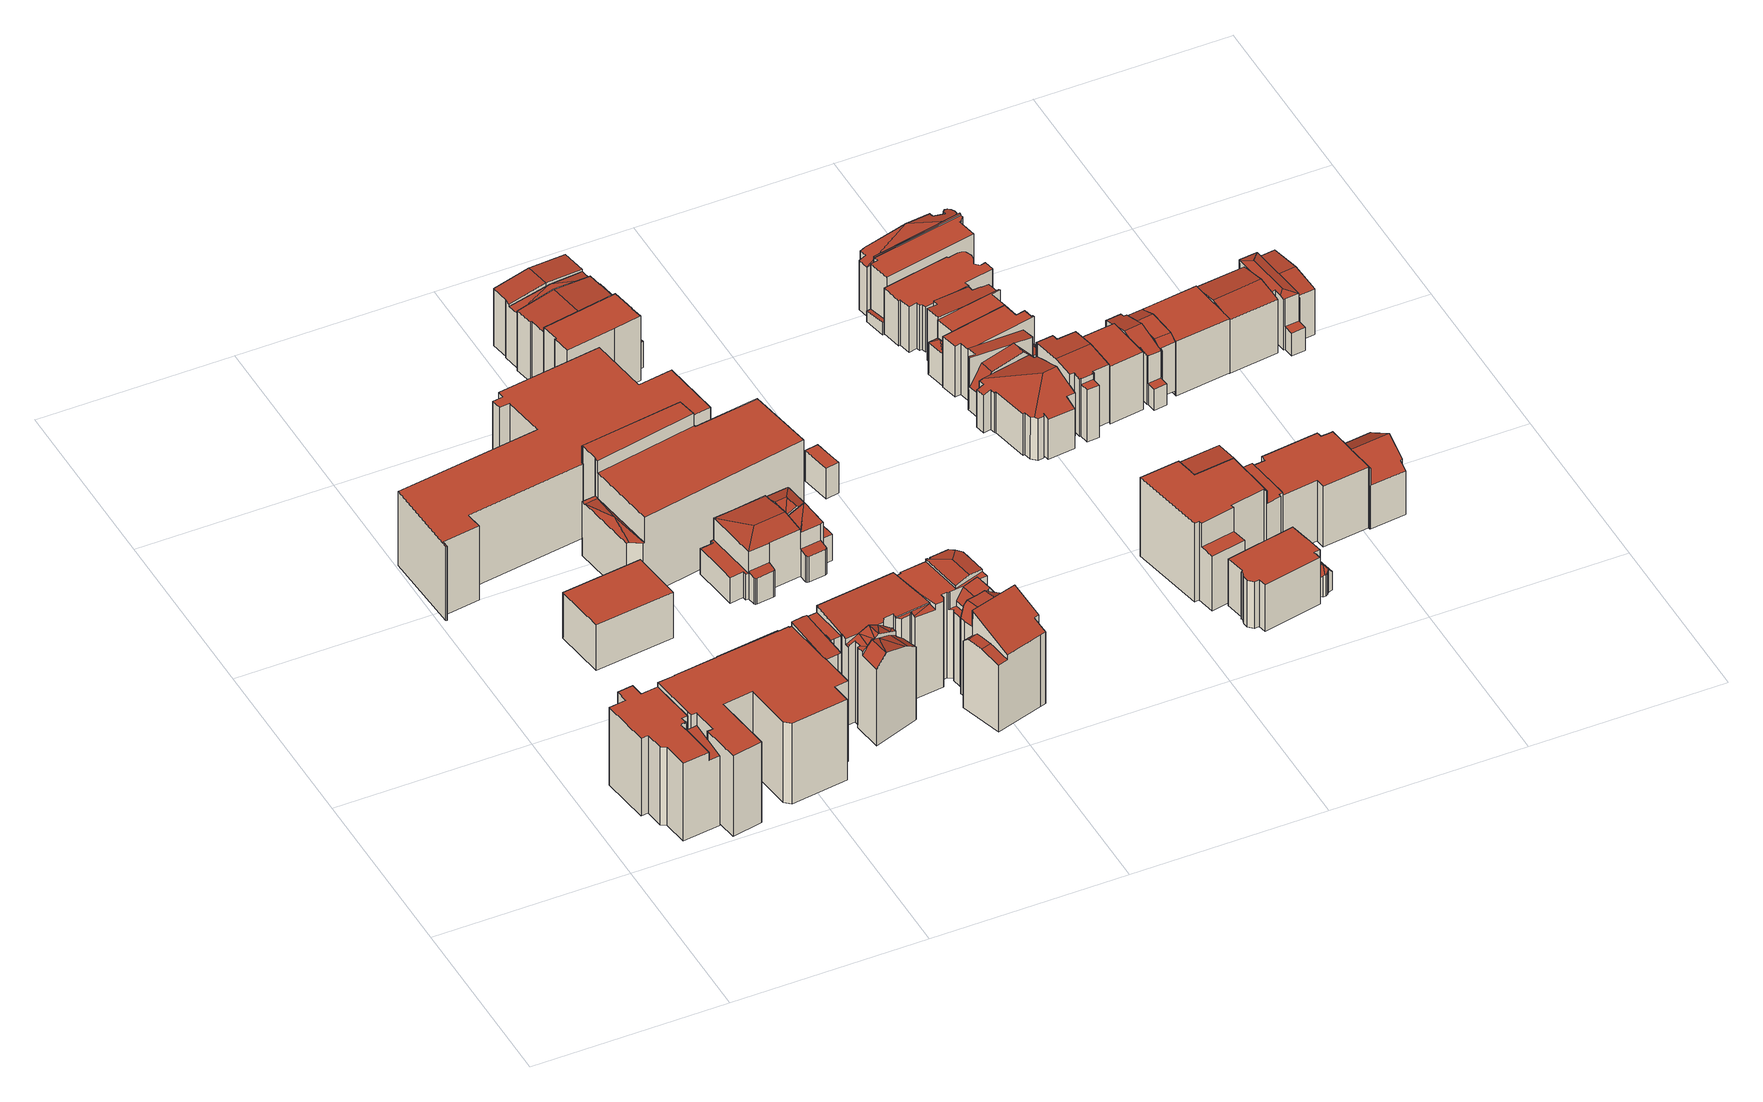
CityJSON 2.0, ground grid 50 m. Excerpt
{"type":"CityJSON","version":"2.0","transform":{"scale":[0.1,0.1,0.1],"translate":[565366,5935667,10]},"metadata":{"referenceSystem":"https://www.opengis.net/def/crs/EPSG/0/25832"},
"CityObjects":{
"building1":{"type":"Building","attributes":{"Gemeindeschluessel":"02000000","Geometrietyp2DReferenz":"3000","function":"31001_1010","roofType":"1000","measuredHeight":23.22,"storeysAboveGround":4},"geometry":[{"type":"MultiSurface","lod":"2","boundaries":[[[0,1,2]],[[3,4,5,6,7]],[[8,9,10,11]],[[12,13,14,15]],[[7,16,17,3]],[[18,19,20,21]],[[21,20,22,23]],[[24,25,26,27]],[[27,26,28,29]],[[30,2,1,31]],[[32,0,2,30]],[[33,6,5,34]],[[34,5,4,35]],[[36,37,38,39]],[[18,21,23,40,8,11,41,36,39,42,24,27,29,43,12,15,33,34,35]],[[44,22,20,19,17,16,14,13,32,30,31,28,26,25,45,38,37,46,10,9]],[[43,29,28,31,1]],[[18,35,4,3,17,19]],[[33,15,14,16,7,6]],[[12,43,1,0,32,13]],[[22,44,40,23]],[[45,25,24,42]],[[38,45,42,39]],[[46,37,36,41]],[[44,9,8,40]],[[10,46,41,11]]],"semantics":{"surfaces":[{"type":"RoofSurface"},{"type":"WallSurface"},{"type":"GroundSurface"}],"values":[0,0,1,1,1,1,1,1,1,1,1,1,1,1,2,0,1,1,1,1,1,1,1,1,1,1]}}]},
"building2":{"type":"Building","attributes":{"Gemeindeschluessel":"02000000","Geometrietyp2DReferenz":"3000","function":"31001_1120","roofType":"1000","measuredHeight":25.04,"storeysAboveGround":4},"geometry":[{"type":"MultiSurface","lod":"2","boundaries":[[[47,48,49]],[[48,50,49]],[[51,52,48,47]],[[52,53,54,55,50,48]],[[56,57,58,59]],[[60,61,62,63,64,65]],[[66,67,68,69,70,71,72,73]],[[74,75,76,77]],[[78,79,80,81]],[[81,80,82,83]],[[83,82,84,85]],[[86,87,88,89]],[[90,55,54,91]],[[59,53,52,56]],[[92,64,63,93]],[[77,62,61,94,74]],[[94,61,60,95]],[[57,95,60,65,58]],[[96,97,98,99]],[[99,98,100,101]],[[101,100,102,103]],[[74,94,104,75]],[[105,106,107,108]],[[69,109,70]],[[110,67,66,111]],[[112,73,72,113]],[[113,72,71,114]],[[69,68,115]],[[88,87,116,117,118,119,102,100,98,97,120,109,69,115,107,106,104,94,95,121,122,84,82,80,79]],[[123,124,96,99,101,103,125,126,127,128,86,89,78,81,83,85,129,130,90,91,92,93,131,105,108,110,111,112,113,114]],[[86,128,116,87]],[[90,130,49,50,55]],[[130,129,122,121,51,47,49]],[[126,125,119,118]],[[127,126,118,117]],[[92,91,54,53,59,58,65,64]],[[125,103,102,119]],[[124,123,109,120]],[[112,111,66,73]],[[123,114,71,70,109]],[[110,108,107,115,68,67]],[[105,131,76,75,104,106]],[[96,124,120,97]],[[131,93,63,62,77,76]],[[121,95,57,56,52,51]],[[128,127,117,116]],[[78,89,88,79]],[[129,85,84,122]]],"semantics":{"surfaces":[{"type":"RoofSurface"},{"type":"WallSurface"},{"type":"GroundSurface"}],"values":[0,0,0,0,0,0,0,0,1,1,1,1,1,1,1,1,1,1,1,1,1,1,1,1,1,1,1,1,0,2,1,1,1,1,1,1,1,1,1,1,1,1,1,1,1,1,1,1]}}]},
"building3":{"type":"Building","attributes":{"Gemeindeschluessel":"02000000","Geometrietyp2DReferenz":"3000","function":"31001_1010","roofType":"1000","measuredHeight":13.4,"storeysAboveGround":4},"geometry":[{"type":"MultiSurface","lod":"2","boundaries":[[[132,133,134,135]],[[136,137,138,139]],[[136,135,134,137]],[[137,134,133,138]],[[138,133,132,139]],[[139,132,135,136]]],"semantics":{"surfaces":[{"type":"RoofSurface"},{"type":"GroundSurface"},{"type":"WallSurface"}],"values":[0,1,2,2,2,2]}}]},
"building4":{"type":"Building","attributes":{"name":"Fakultät für Rechtswissenschaft","Gemeindeschluessel":"02000000","Geometrietyp2DReferenz":"3000","function":"31001_3020","roofType":"1000","measuredHeight":21.82,"storeysAboveGround":5},"geometry":[{"type":"MultiSurface","lod":"2","boundaries":[[[140,141,142,143,144,145,146,147,148,149,150,151,152,153,154,155,156,157,158,159,160]],[[161,162,163,164,165,166,167,168,169,170,171,172,173,174,175,176,177,178,179,180,181]],[[181,180,141,140]],[[180,179,142,141]],[[179,178,143,142]],[[178,177,144,143]],[[177,176,145,144]],[[176,175,146,145]],[[175,174,147,146]],[[174,173,148,147]],[[173,172,149,148]],[[172,171,150,149]],[[171,170,151,150]],[[170,169,152,151]],[[169,168,153,152]],[[168,167,154,153]],[[167,166,155,154]],[[166,165,156,155]],[[165,164,157,156]],[[164,163,158,157]],[[163,162,159,158]],[[162,161,160,159]],[[161,181,140,160]]],"semantics":{"surfaces":[{"type":"GroundSurface"},{"type":"RoofSurface"},{"type":"WallSurface"}],"values":[0,1,2,2,2,2,2,2,2,2,2,2,2,2,2,2,2,2,2,2,2,2,2]}}]},
"building5":{"type":"Building","attributes":{"Gemeindeschluessel":"02000000","Geometrietyp2DReferenz":"3000","function":"31001_1120","roofType":"1000","measuredHeight":26.73,"storeysAboveGround":5},"geometry":[{"type":"MultiSurface","lod":"2","boundaries":[[[182,183,184,185,186,187,188]],[[189,190,191,192,193,194,195]],[[196,189,195]],[[197,193,192,198]],[[199,200,201,193,202]],[[203,204,194]],[[205,204,203]],[[206,207,208]],[[205,209,204]],[[210,209,205]],[[206,211,212,207]],[[210,213,214,215,209]],[[216,217,213,210]],[[211,218,219,220,221,212]],[[222,223,224,225,226,227]],[[228,229,230,231]],[[232,233,234,235,236,237,238,239]],[[240,241,232,239]],[[242,243,244,245]],[[243,246,247,248,249,250,251,244]],[[241,252,253,233,232]],[[249,254,255,256,250]],[[257,258,259,260]],[[261,262,263,264,265,266,267,268]],[[269,183,182,270]],[[271,186,185,272]],[[272,185,184,273]],[[273,184,183,269]],[[215,274,209]],[[194,275,195]],[[187,276,277,188]],[[278,191,190,279]],[[193,197,202]],[[280,281,282]],[[226,283,284,227]],[[285,286,287,288]],[[289,220,219,290]],[[290,219,218,291]],[[292,224,223,293]],[[293,223,222,294]],[[295,296,297,298]],[[260,230,229,257]],[[267,299,300,268]],[[301,237,236,302]],[[302,236,235,303]],[[303,235,234,304]],[[305,240,239,306]],[[255,307,256]],[[265,242,245,266]],[[308,248,247,309]],[[309,247,246,310]],[[311,312,313,314]],[[315,264,263,316]],[[316,263,262,317]],[[317,262,261,318]],[[291,218,211,206,208,200,199,319]],[[281,280,320,321,270,182,188,277]],[[322,313,312,297,296,300,299,251,256,307,323,305,306,324,320,280,282]],[[308,309,310,315,316,317,318,295,298,311,314,325,292,293,294,285,288,326,327,328,289,290,291,319,329,278,279,330,331,271,272,273,269,270,321,332,333,301,302,303,304,334,335]],[[331,330,196,195,275,336]],[[207,212,221,216,210,205,203]],[[225,224,292,325,337]],[[295,318,261,268,300,296]],[[311,298,297,312]],[[338,322,282,283,226]],[[251,299,267,266,245,244]],[[335,334,253,252,323,307,255,254]],[[315,310,246,243,242,265,264]],[[325,314,313,322,338,337]],[[308,335,254,249,248]],[[256,251,250]],[[305,323,252,241,240]],[[334,304,234,233,253]],[[301,333,259,258,238,237]],[[333,332,231,230,260,259]],[[324,306,239,238,258,257,229,228]],[[332,321,320,324,228,231]],[[289,328,217,216,221,220]],[[328,327,214,213,217]],[[285,294,222,227,284,286]],[[194,204,209]],[[193,201,203]],[[329,319,199,202,197,198]],[[330,279,190,189,196]],[[278,329,198,192,191]],[[327,326,339,274,215,214]],[[339,326,288,287]],[[271,331,336,276,187,186]],[[338,226,225,337]],[[200,208,207,203,201]],[[193,203,194]],[[339,287,286,284,283,282,281,277,276,336,275,194,209,274]]],"semantics":{"surfaces":[{"type":"RoofSurface"},{"type":"WallSurface"},{"type":"GroundSurface"}],"values":[0,0,0,0,0,0,0,0,0,0,0,0,0,0,0,0,0,0,0,0,0,0,0,0,1,1,1,1,1,1,1,1,1,1,1,1,1,1,1,1,1,1,1,1,1,1,1,1,1,1,1,1,1,1,1,1,1,0,2,1,1,1,1,1,1,1,1,1,1,1,1,1,1,1,1,1,1,1,1,1,1,1,1,1,1,1,1,1,0,0,0,0]}}]},
"building6":{"type":"Building","attributes":{"Gemeindeschluessel":"02000000","Geometrietyp2DReferenz":"3000","function":"31001_3020","roofType":"1000","measuredHeight":26.89,"storeysAboveGround":6},"geometry":[{"type":"MultiSurface","lod":"2","boundaries":[[[340,341,342,343]],[[344,345,341,340]],[[346,347,348,349,350,351,352,353]],[[354,355,341,345]],[[355,342,341]],[[343,342,356,357]],[[358,359,360,361]],[[147,353,352,146]],[[359,351,350,362,360]],[[362,350,349,363]],[[342,363,349,348,356]],[[364,347,346,148]],[[148,346,353,147]],[[355,365,363,342]],[[360,362,366,361]],[[367,368,369,370]],[[370,369,371,372]],[[373,374,375,364,148,147,146,145,367,370,372]],[[375,374,344,340,343,357]],[[365,355,354,373,372,371]],[[367,145,358,361,366,368]],[[364,375,357,356,348,347]],[[145,146,352,351,359,358]],[[374,373,354,345,344]],[[365,371,369,368,366,362,363]]],"semantics":{"surfaces":[{"type":"RoofSurface"},{"type":"WallSurface"},{"type":"GroundSurface"}],"values":[0,0,0,0,0,0,0,1,1,1,1,1,1,1,1,1,1,2,1,1,1,1,1,1,0]}}]},
"building7":{"type":"Building","attributes":{"Gemeindeschluessel":"02000000","Geometrietyp2DReferenz":"3000","function":"31001_2310","roofType":"3200","measuredHeight":18.17,"storeysAboveGround":2},"geometry":[{"type":"MultiSurface","lod":"2","boundaries":[[[376,377,378,379,380,381,382,383]],[[384,385,386,387,388,389,390,391,392,393]],[[394,395,386,385]],[[396,386,395]],[[397,398,399,400,401]],[[402,403,397,401]],[[403,404,405,406,397,407]],[[408,409,410,411,412,413,414]],[[396,415,416,417,418,419,387,386]],[[406,420,421,422,398,397]],[[423,424,425,426]],[[427,428,429,430]],[[430,429,431,432]],[[433,434,435,436]],[[436,435,437,438]],[[382,439,440,383]],[[441,381,380,442]],[[442,380,379,443]],[[443,379,378,444]],[[444,378,377,445]],[[445,377,376,446]],[[393,447,384]],[[448,392,391,449]],[[449,391,390,450]],[[450,390,389,451]],[[451,389,388,452]],[[403,407,397]],[[453,406,405,454]],[[413,404,403,414]],[[455,412,411,456]],[[456,411,410,457]],[[457,410,409,458]],[[458,409,408,459]],[[460,387,419,461]],[[461,419,418,462]],[[462,418,417,463]],[[463,417,416,464]],[[426,422,421,423]],[[465,420,406,453]],[[466,425,424,467]],[[431,468,469,470,471,447,393,392,448,472,473,474,475,432]],[[476,465,453,454,455,456,457,458,459,477,478,479,480,441,442,443,444,445,446,481,433,436,438,482,427,430,432,475,474,473,472,448,449,450,451,452,460,461,462,463,464,483,484,466,467]],[[480,479,478,477,403,402,485,486,439]],[[415,399,398,484,483,464,416]],[[465,476,467,424,423,421,420]],[[398,422,426,425,466,484]],[[459,408,414,403,407,403,477]],[[404,413,412,455,454,405]],[[401,400,399,415,396,395]],[[487,394,385,384]],[[387,460,452,388]],[[488,485,402,401,395,394]],[[446,376,383,440,481]],[[382,381,441,480,439]],[[489,490,440,491,469,468]],[[490,434,433,481,440]],[[482,438,437,492,428,427]],[[439,486,485,488,493,440]],[[493,488,394,487,384,447,471,470]],[[491,440,493,470,469]],[[492,437,435,434,490,489,468,431,429,428]]],"semantics":{"surfaces":[{"type":"RoofSurface"},{"type":"WallSurface"},{"type":"GroundSurface"}],"values":[0,0,0,0,0,0,0,0,0,0,0,1,1,1,1,1,1,1,1,1,1,1,1,1,1,1,1,1,1,1,1,1,1,1,1,1,1,1,1,1,1,2,1,1,1,1,1,1,1,1,1,1,1,1,1,1,1,0,0,0,0]}}]},
"building8":{"type":"Building","attributes":{"Gemeindeschluessel":"02000000","Geometrietyp2DReferenz":"3000","function":"31001_1120","roofType":"2100","measuredHeight":26.89,"storeysAboveGround":7},"geometry":[{"type":"MultiSurface","lod":"2","boundaries":[[[494,495,496,497]],[[498,499,495,494]],[[500,501,502,503,504,505]],[[506,507,499,498]],[[508,509,510,511,512,513,514,515]],[[502,516,517,518,503]],[[516,519,520,521,522,517]],[[523,505,504,524]],[[525,500,505,523]],[[526,512,511,527]],[[527,511,510,528]],[[528,510,509,529]],[[530,522,521,531]],[[531,521,520,532]],[[532,520,519,533]],[[534,535,536,525,523,524,537,530,531,532,533,526,527,528,529]],[[535,534,506,498,494,497]],[[514,513,519,516,502,501]],[[508,515,496,495,499,507]],[[530,537,518,517,522]],[[526,533,519,513,512]],[[534,529,509,508,507,506]],[[525,536,515,514,501,500]],[[537,524,504,503,518]],[[536,535,497,496,515]]],"semantics":{"surfaces":[{"type":"RoofSurface"},{"type":"WallSurface"},{"type":"GroundSurface"}],"values":[0,0,0,0,0,0,0,1,1,1,1,1,1,1,1,2,1,1,1,1,1,1,1,1,1]}}]},
"building9":{"type":"Building","attributes":{"Gemeindeschluessel":"02000000","Geometrietyp2DReferenz":"3000","function":"31001_1120","roofType":"1000","measuredHeight":18.9,"storeysAboveGround":3},"geometry":[{"type":"MultiSurface","lod":"2","boundaries":[[[538,539,540,541]],[[541,542,543,538]],[[544,545,546,547]],[[547,546,548,549]],[[550,551,552,553]],[[553,552,554,555]],[[556,540,539,557]],[[558,550,553,555,544,547,549,556,557]],[[545,544,555,554]],[[551,550,558,559]],[[558,557,539,538,543,559]],[[556,549,548,542,541,540]],[[551,559,543,542,548,546,545,554,552]]],"semantics":{"surfaces":[{"type":"RoofSurface"},{"type":"WallSurface"},{"type":"GroundSurface"}],"values":[0,1,1,1,1,1,1,2,1,1,1,1,0]}}]},
"building10":{"type":"Building","attributes":{"Gemeindeschluessel":"02000000","Geometrietyp2DReferenz":"3000","function":"31001_2010","roofType":"3100","measuredHeight":18.74,"storeysAboveGround":3},"geometry":[{"type":"MultiSurface","lod":"2","boundaries":[[[560,540,561,562]],[[563,564,565,566]],[[566,565,567,568]],[[562,569,570,560]],[[571,561,540,572]],[[563,566,568,573,574,575,571,572]],[[563,572,540,560,570,576,564]],[[571,575,577,569,562,561]],[[577,575,574,578]],[[579,573,568,567]],[[574,573,579,580,578]],[[576,570,569,577,578,580]],[[576,580,579,567,565,564]]],"semantics":{"surfaces":[{"type":"RoofSurface"},{"type":"WallSurface"},{"type":"GroundSurface"}],"values":[0,1,1,1,1,2,1,1,1,1,1,0,0]}}]},
"building11":{"type":"Building","attributes":{"Gemeindeschluessel":"02000000","Geometrietyp2DReferenz":"3000","function":"31001_3020","roofType":"3100","measuredHeight":18.57,"storeysAboveGround":3},"geometry":[{"type":"MultiSurface","lod":"2","boundaries":[[[581,582,583,584,585,586]],[[587,588,589,590]],[[591,592,587,590]],[[593,587,592]],[[585,594,595,596,597,586]],[[593,598,588,587]],[[599,600,601,602,603,604]],[[589,585,584,590]],[[605,583,582,606]],[[606,582,581,607]],[[604,596,595,599]],[[588,594,585,589]],[[608,603,602,609]],[[609,602,601,610]],[[610,601,600,611]],[[612,613,614,605,606,607,615,608,609,610,611]],[[615,607,581,586,597]],[[614,613,598,593,592,591]],[[613,612,595,594,588,598]],[[612,611,600,599,595]],[[608,615,597,596,604,603]],[[605,614,591,590,584,583]]],"semantics":{"surfaces":[{"type":"RoofSurface"},{"type":"WallSurface"},{"type":"GroundSurface"}],"values":[0,0,0,0,0,0,0,1,1,1,1,1,1,1,1,2,1,1,1,1,1,1]}}]},
"building12":{"type":"Building","attributes":{"Gemeindeschluessel":"02000000","Geometrietyp2DReferenz":"3000","function":"31001_2420","roofType":"1000","measuredHeight":9},"geometry":[{"type":"MultiSurface","lod":"2","boundaries":[[[616,617,618,619,620]],[[621,622,623,624,625]],[[625,624,617,616]],[[624,623,618,617]],[[623,622,619,618]],[[622,621,620,619]],[[621,625,616,620]]],"semantics":{"surfaces":[{"type":"GroundSurface"},{"type":"RoofSurface"},{"type":"WallSurface"}],"values":[0,1,2,2,2,2,2]}}]},
"building13":{"type":"Building","attributes":{"Gemeindeschluessel":"02000000","Geometrietyp2DReferenz":"3000","function":"31001_1120","roofType":"3200","measuredHeight":15.22,"storeysAboveGround":3},"geometry":[{"type":"MultiSurface","lod":"2","boundaries":[[[626,627,628,629,630,631]],[[632,633,634,635]],[[635,634,636,637]],[[638,630,629,639]],[[639,629,628,640]],[[641,642,643,644]],[[645,646,647,648]],[[648,647,649,650]],[[650,649,651,652]],[[653,654,655,656]],[[656,655,657,658]],[[658,657,659,660]],[[661,662,663,664]],[[664,663,665,666]],[[666,665,667,668]],[[668,667,654,653]],[[669,645,648,650,652,632,635,637,661,664,666,668,653,656,658,660,638,639,640,641,644]],[[631,630,638,660,659]],[[642,641,640,628,627]],[[646,645,669,670]],[[670,669,644,643]],[[662,661,637,636]],[[632,652,651,671,633]],[[670,643,642,627,626,671,651,649,647,646]],[[662,636,634,633,671,626,631,659,657,655,654,667,665,663]]],"semantics":{"surfaces":[{"type":"RoofSurface"},{"type":"WallSurface"},{"type":"GroundSurface"}],"values":[0,1,1,1,1,1,1,1,1,1,1,1,1,1,1,1,2,1,1,1,1,1,1,0,0]}}]},
"building14":{"type":"Building","attributes":{"Gemeindeschluessel":"02000000","Geometrietyp2DReferenz":"3000","function":"31001_1010","roofType":"1000","measuredHeight":23.09,"storeysAboveGround":5},"geometry":[{"type":"MultiSurface","lod":"2","boundaries":[[[672,673,674,675]],[[676,677,678,679,680,681]],[[682,683,684,685,686,687,688,689]],[[681,690,676]],[[674,691,692,675]],[[693,694,695,696]],[[697,673,672,698]],[[699,680,679,700]],[[701,678,677,702]],[[702,677,676]],[[689,703,704,682]],[[705,706,707,708]],[[709,688,687,710]],[[710,687,686,711]],[[711,686,685,712]],[[712,685,684,713]],[[713,684,683,714]],[[705,708,715,697,698,693,696,716,699,700,717,709,710,711,712,713,714]],[[695,694,692,691,718,707,706,704,703,701,702,676,690,719]],[[719,690,681,680,699,716]],[[705,714,683,682,704,706]],[[709,717,703,689,688]],[[717,700,679,678,701,703]],[[693,698,672,675,692,694]],[[697,715,718,691,674,673]],[[707,718,715,708]],[[695,719,716,696]]],"semantics":{"surfaces":[{"type":"RoofSurface"},{"type":"WallSurface"},{"type":"GroundSurface"}],"values":[0,0,0,1,1,1,1,1,1,1,1,1,1,1,1,1,1,2,0,1,1,1,1,1,1,1,1]}}]},
"building15":{"type":"Building","attributes":{"Gemeindeschluessel":"02000000","Geometrietyp2DReferenz":"3000","function":"31001_2010","roofType":"1000","measuredHeight":13.71,"storeysAboveGround":2},"geometry":[{"type":"MultiSurface","lod":"2","boundaries":[[[720,721,722,723,724,725]],[[723,726,724]],[[727,728,729,730,723,722]],[[730,731,726,723]],[[732,733,734,735]],[[736,737,738,739]],[[739,738,740,741]],[[741,740,742,743]],[[725,744,745,720]],[[746,747,748,749]],[[749,748,750,751]],[[751,750,752,753]],[[753,752,754,755]],[[755,754,756,757]],[[757,756,758,759]],[[759,758,737,736]],[[760,729,728,761]],[[761,728,727,762]],[[760,761,762,763,746,749,751,753,755,757,759,736,739,741,743,732,735,764,765,766]],[[765,764,767,744,725,724,726]],[[760,766,731,730,729]],[[766,765,726,731]],[[763,762,727,722,721]],[[746,763,721,720,745,747]],[[733,732,743,742]],[[767,764,735,734]],[[767,734,733,742,740,738,737,758,756,754,752,750,748,747,745,744]]],"semantics":{"surfaces":[{"type":"RoofSurface"},{"type":"WallSurface"},{"type":"GroundSurface"}],"values":[0,0,0,0,1,1,1,1,1,1,1,1,1,1,1,1,1,1,2,1,1,1,1,1,1,1,0]}}]},
"building16":{"type":"Building","attributes":{"Gemeindeschluessel":"02000000","Geometrietyp2DReferenz":"3000","function":"31001_1010","roofType":"1000","measuredHeight":15.62,"storeysAboveGround":3},"geometry":[{"type":"MultiSurface","lod":"2","boundaries":[[[768,769,770,771,772,773,774,775,776]],[[777,778,779,780]],[[778,781,782,768,779]],[[781,783,784,785,769,782]],[[786,775,774,787]],[[787,774,773,788]],[[789,772,771,790]],[[785,770,769]],[[791,784,783,792]],[[793,794,795,796]],[[797,798,799,800]],[[801,791,792,802,786,787,788,797,800,793,796]],[[798,797,788,773,772,789]],[[802,792,783,781,778,777]],[[794,793,800,799]],[[769,768,782]],[[786,802,777,780,776,775]],[[768,776,780,779]],[[791,801,770,785,784]],[[801,796,795,790,771,770]],[[794,799,798,789,790,795]]],"semantics":{"surfaces":[{"type":"RoofSurface"},{"type":"WallSurface"},{"type":"GroundSurface"}],"values":[0,0,0,0,1,1,1,1,1,1,1,2,1,1,1,1,1,1,1,1,0]}}]},
"building17":{"type":"Building","attributes":{"Gemeindeschluessel":"02000000","Geometrietyp2DReferenz":"3000","function":"31001_1010","roofType":"1000","measuredHeight":14.86,"storeysAboveGround":3},"geometry":[{"type":"MultiSurface","lod":"2","boundaries":[[[803,804,805,806]],[[806,805,807,808]],[[808,807,809,810]],[[810,809,811,812]],[[813,814,815,816]],[[816,815,817,818]],[[818,817,804,803]],[[819,820,821,822]],[[822,821,814,813]],[[820,819,812,811]],[[812,819,822,813,816,818,803,806,808,810]],[[820,811,809,807,805,804,817,815,814,821]]],"semantics":{"surfaces":[{"type":"WallSurface"},{"type":"GroundSurface"},{"type":"RoofSurface"}],"values":[0,0,0,0,0,0,0,0,0,0,1,2]}}]},
"building18":{"type":"Building","attributes":{"Gemeindeschluessel":"02000000","Geometrietyp2DReferenz":"3000","function":"31001_1010","roofType":"1000","measuredHeight":15.26,"storeysAboveGround":3},"geometry":[{"type":"MultiSurface","lod":"2","boundaries":[[[823,824,825,826]],[[827,824,823]],[[828,829,824,827]],[[829,830,825,824]],[[831,832,833,834,835,836,837,838,839,840,841]],[[842,843,844,845,846,847,832,848,849,850]],[[851,841,840,852]],[[852,840,839,853]],[[853,839,838,854]],[[854,838,837,855]],[[855,837,836,856]],[[856,836,835,857]],[[857,835,834,858]],[[832,831,848]],[[832,847,833]],[[859,846,845,860]],[[860,845,844,861]],[[861,844,843,862]],[[830,842,850,825]],[[863,864,865,851,852,853,854,855,856,857,858,859,860,861,862]],[[865,864,826,825,850,849]],[[864,863,828,827,823,826]],[[863,862,843,842,830,829,828]],[[851,865,849,848,831,841]],[[859,858,834,833,847,846]]],"semantics":{"surfaces":[{"type":"RoofSurface"},{"type":"WallSurface"},{"type":"GroundSurface"}],"values":[0,0,0,0,0,0,1,1,1,1,1,1,1,1,1,1,1,1,1,2,1,1,1,1,1]}}]},
"building19":{"type":"Building","attributes":{"Gemeindeschluessel":"02000000","Geometrietyp2DReferenz":"3000","function":"31001_1010","roofType":"1000","measuredHeight":13.32,"storeysAboveGround":3},"geometry":[{"type":"MultiSurface","lod":"2","boundaries":[[[866,867,868,869,870,871,872,873,874,875,876,877,878,879,880,881,882,883,884,885,886,887]],[[888,889,890,891,892,893,894,895,896,897,898,899,900,901,902,903,904,905,906,907,908,909]],[[888,887,886,889]],[[889,886,885,890]],[[890,885,884,891]],[[891,884,883,892]],[[892,883,882,893]],[[893,882,881,894]],[[894,881,880,895]],[[895,880,879,896]],[[896,879,878,897]],[[897,878,877,898]],[[898,877,876,899]],[[899,876,875,900]],[[900,875,874,901]],[[901,874,873,902]],[[902,873,872,903]],[[903,872,871,904]],[[904,871,870,905]],[[905,870,869,906]],[[906,869,868,907]],[[907,868,867,908]],[[908,867,866,909]],[[909,866,887,888]]],"semantics":{"surfaces":[{"type":"RoofSurface"},{"type":"GroundSurface"},{"type":"WallSurface"}],"values":[0,1,2,2,2,2,2,2,2,2,2,2,2,2,2,2,2,2,2,2,2,2,2,2]}}]},
"building20":{"type":"Building","attributes":{"Gemeindeschluessel":"02000000","Geometrietyp2DReferenz":"3000","function":"31001_1120","roofType":"3100","measuredHeight":17.79,"storeysAboveGround":3},"geometry":[{"type":"MultiSurface","lod":"2","boundaries":[[[910,911,912,913]],[[914,915,916,917]],[[917,916,918,919]],[[920,921,915,914]],[[912,922,923,913]],[[924,925,926,927]],[[927,926,928,929]],[[929,928,930,931]],[[932,911,910,933]],[[934,935,936,937]],[[937,936,938,939]],[[940,932,933,924,927,929,931,920,914,917,919,941,934,937,939]],[[942,935,934,941,943]],[[924,933,910,913,923,925]],[[932,940,944,922,912,911]],[[944,940,939,938]],[[920,931,930,945,921]],[[943,941,919,918]],[[945,930,928,926,925,923,922,944,938,936,935,942]],[[945,942,943,918,916,915,921]]],"semantics":{"surfaces":[{"type":"RoofSurface"},{"type":"WallSurface"},{"type":"GroundSurface"}],"values":[0,1,1,1,1,1,1,1,1,1,1,2,1,1,1,1,1,1,0,0]}}]},
"building21":{"type":"Building","attributes":{"Gemeindeschluessel":"02000000","Geometrietyp2DReferenz":"3000","function":"31001_1100","roofType":"1000","measuredHeight":18.59,"storeysAboveGround":3},"geometry":[{"type":"MultiSurface","lod":"2","boundaries":[[[946,947,948,949,950]],[[951,952,953,954,955,956,957]],[[958,959,960,961,953,952]],[[962,963,964,965,966,967,968,969,970]],[[971,972,973]],[[974,971,973]],[[953,975,976,977,978,979,980,981,982,983,984,954]],[[985,947,946,986]],[[986,946,950,987]],[[988,957,956,989]],[[989,956,955,990]],[[991,951,957,988]],[[992,965,964,993]],[[993,964,963,994]],[[994,963,962,995]],[[948,970,969,949]],[[959,973,972,960]],[[966,971,974,967]],[[996,984,983,997]],[[997,983,982,998]],[[998,982,981,999]],[[999,981,980,1000]],[[1000,980,979,1001]],[[1001,979,978,1002]],[[1002,978,977,1003]],[[1003,977,976,1004]],[[1005,1006,1007,1008]],[[1008,1007,1009,1010]],[[1010,1009,1011,1012]],[[1013,1014,1015,1016]],[[1016,1015,1017,1018]],[[1018,1017,1019,1020]],[[1020,1019,1021,1022]],[[1023,968,967,974,973,959,958,1024]],[[1025,992,993,994,995,985,986,987,1023,1024,991,988,989,990,996,997,998,999,1000,1001,1002,1003,1004,1005,1008,1010,1012,1013,1016,1018,1020,1022]],[[985,995,962,970,948,947]],[[992,1025,1026,961,960,972,971,966,965]],[[1026,1025,1022,1021]],[[1014,1013,1012,1011]],[[1005,1004,976,975,1006]],[[991,1024,958,952,951]],[[996,990,955,954,984]],[[1023,987,950,949,969,968]],[[1014,1011,1009,1007,1006,975,953,961,1026,1021,1019,1017,1015]]],"semantics":{"surfaces":[{"type":"RoofSurface"},{"type":"WallSurface"},{"type":"GroundSurface"}],"values":[0,0,0,0,0,0,0,1,1,1,1,1,1,1,1,1,1,1,1,1,1,1,1,1,1,1,1,1,1,1,1,1,1,1,2,1,1,1,1,1,1,1,1,0]}}]},
"building22":{"type":"Building","attributes":{"Gemeindeschluessel":"02000000","Geometrietyp2DReferenz":"3000","function":"31001_1010","roofType":"1000","measuredHeight":16.91,"storeysAboveGround":5},"geometry":[{"type":"MultiSurface","lod":"2","boundaries":[[[1027,1028,1029,1030,1031,1032]],[[1033,1034,1035,1036,1037,934]],[[1033,1032,1031,1034]],[[1034,1031,1030,1035]],[[1035,1030,1029,1036]],[[1036,1029,1028,1037]],[[1037,1028,1027,934]],[[934,1027,1032,1033]]],"semantics":{"surfaces":[{"type":"RoofSurface"},{"type":"GroundSurface"},{"type":"WallSurface"}],"values":[0,1,2,2,2,2,2,2]}}]},
"building23":{"type":"Building","attributes":{"Gemeindeschluessel":"02000000","Geometrietyp2DReferenz":"3000","function":"31001_1010","roofType":"1000","measuredHeight":17.82,"storeysAboveGround":5},"geometry":[{"type":"MultiSurface","lod":"2","boundaries":[[[1038,1039,1040,1041]],[[1041,1040,1042,1043]],[[1043,1042,1044,1045]],[[1045,1044,1046,1047]],[[1047,1046,1048,1049]],[[1049,1048,1050,1051]],[[1052,1053,1054,1055]],[[1055,1054,1056,1057]],[[1057,1056,1058,1059]],[[1059,1058,1060,1061]],[[1061,1060,1039,1038]],[[1062,1063,1064,1065]],[[1063,1062,1051,1050]],[[1065,1064,1053,1052]],[[1065,1052,1055,1057,1059,1061,1038,1041,1043,1045,1047,1049,1051,1062]],[[1053,1064,1063,1050,1048,1046,1044,1042,1040,1039,1060,1058,1056,1054]]],"semantics":{"surfaces":[{"type":"WallSurface"},{"type":"GroundSurface"},{"type":"RoofSurface"}],"values":[0,0,0,0,0,0,0,0,0,0,0,0,0,0,1,2]}}]},
"building24":{"type":"Building","attributes":{"Gemeindeschluessel":"02000000","Geometrietyp2DReferenz":"3000","function":"31001_1010","roofType":"3100","measuredHeight":16.71,"storeysAboveGround":3},"geometry":[{"type":"MultiSurface","lod":"2","boundaries":[[[1066,1067,1068,1069,1070,1071,1072,1073,1074]],[[1075,1073,1072,1076,1077,1078,1079,1080,1081,1082,1083,1084]],[[1085,1086,1087,1088]],[[1089,1090,1066,1091,1092]],[[1075,1093,1094,1092,1091,1074]],[[1084,1095,1096,1097,1098,1094,1093]],[[1099,1070,1069,1100]],[[1100,1069,1068,1101]],[[1090,1067,1066]],[[1102,1071,1070,1099]],[[1084,1083,1095]],[[1087,1081,1080,1088]],[[1103,1079,1078,1104]],[[1104,1078,1077,1105]],[[1105,1077,1076,1106]],[[1107,1086,1085,1108]],[[1109,1098,1097,1110]],[[1110,1097,1096,1111]],[[1112,1089,1092,1094,1098,1109]],[[1113,1107,1108,1103,1104,1105,1106,1102,1099,1100,1101,1112,1109,1110,1111]],[[1075,1084,1093]],[[1066,1074,1091]],[[1103,1108,1085,1088,1080,1079]],[[1107,1113,1082,1081,1087,1086]],[[1113,1111,1096,1095,1083,1082]],[[1102,1106,1076,1072,1071]],[[1075,1074,1073]],[[1112,1101,1068,1067,1090,1089]]],"semantics":{"surfaces":[{"type":"RoofSurface"},{"type":"WallSurface"},{"type":"GroundSurface"}],"values":[0,0,0,0,0,0,1,1,1,1,1,1,1,1,1,1,1,1,1,2,1,1,1,1,1,1,1,1]}}]},
"building25":{"type":"Building","attributes":{"Gemeindeschluessel":"02000000","Geometrietyp2DReferenz":"3000","function":"31001_1010","roofType":"3100","measuredHeight":17.98,"storeysAboveGround":3},"geometry":[{"type":"MultiSurface","lod":"2","boundaries":[[[1114,1115,1116,1117,1118]],[[1119,1120,1121,1122,1123,1124,1115,1114]],[[1051,1118,1117,1125]],[[1125,1117,1116,1126]],[[1127,1124,1123,1128]],[[1128,1123,1122,1129]],[[1129,1122,1121,1130]],[[1130,1121,1120,1131]],[[1131,1120,1119,1062]],[[1062,1119,1114,1118,1051]],[[1126,1116,1115,1124,1127]],[[1126,1127,1128,1129,1130,1131,1062,1051,1125]]],"semantics":{"surfaces":[{"type":"RoofSurface"},{"type":"WallSurface"},{"type":"GroundSurface"}],"values":[0,0,1,1,1,1,1,1,1,1,1,2]}}]},
"building26":{"type":"Building","attributes":{"Gemeindeschluessel":"02000000","Geometrietyp2DReferenz":"3000","function":"31001_1010","roofType":"1000","measuredHeight":16.02,"storeysAboveGround":4},"geometry":[{"type":"MultiSurface","lod":"2","boundaries":[[[1132,1133,1134,1135,1136,1137]],[[1138,1139,1140,1141,1142,1143]],[[1138,1137,1136,1139]],[[1139,1136,1135,1140]],[[1140,1135,1134,1141]],[[1141,1134,1133,1142]],[[1142,1133,1132,1143]],[[1143,1132,1137,1138]]],"semantics":{"surfaces":[{"type":"RoofSurface"},{"type":"GroundSurface"},{"type":"WallSurface"}],"values":[0,1,2,2,2,2,2,2]}}]},
"building27":{"type":"Building","attributes":{"Gemeindeschluessel":"02000000","Geometrietyp2DReferenz":"3000","function":"31001_1010","roofType":"3100","measuredHeight":16.85,"storeysAboveGround":4},"geometry":[{"type":"MultiSurface","lod":"2","boundaries":[[[1144,1145,1146,1147]],[[1148,1147,1146,1149]],[[1150,1144,1147,1148,1151]],[[1151,1148,1149,1152]],[[1152,1149,1146,1145,1153]],[[1153,1145,1144,1150]],[[1153,1150,1151,1152]]],"semantics":{"surfaces":[{"type":"RoofSurface"},{"type":"WallSurface"},{"type":"GroundSurface"}],"values":[0,0,1,1,1,1,2]}}]},
"building28":{"type":"Building","attributes":{"Gemeindeschluessel":"02000000","Geometrietyp2DReferenz":"3000","function":"31001_1010","roofType":"3200","measuredHeight":15.51,"storeysAboveGround":3},"geometry":[{"type":"MultiSurface","lod":"2","boundaries":[[[1154,1155,1156,1157]],[[1158,1159,1160,1161,1162,1163,1164]],[[1165,1166,1167,1168,1169,1170,1159,1158]],[[1171,1160,1159,1170,1172]],[[1173,1174,1175,1172,1170,1169]],[[1176,1177,1178,1179]],[[1180,1181,1182,1183]],[[1184,1185,1186,1187,1181,1180]],[[1188,1157,1156,1189]],[[1190,1164,1163,1191]],[[1154,1162,1161,1155]],[[1192,1168,1167,1193]],[[1193,1167,1166,1194]],[[1194,1166,1165,1195]],[[1178,1175,1174,1179]],[[1196,1174,1173,1197]],[[1198,1177,1176,1199]],[[1200,1187,1186,1201]],[[1201,1186,1185,1202]],[[1203,1198,1199,1196,1197,1192,1193,1194,1195,1190,1191,1188,1189,1204,1205,1200,1201,1202]],[[1205,1204,1161,1160,1171,1183,1182]],[[1200,1205,1182,1181,1187]],[[1196,1199,1176,1179,1174]],[[1198,1203,1172,1175,1178,1177]],[[1203,1202,1185,1184,1172]],[[1171,1172,1184,1180,1183]],[[1192,1197,1173,1169,1168]],[[1190,1195,1165,1158,1164]],[[1188,1191,1163,1162,1154,1157]],[[1204,1189,1156,1155,1161]]],"semantics":{"surfaces":[{"type":"RoofSurface"},{"type":"WallSurface"},{"type":"GroundSurface"}],"values":[0,0,0,0,0,0,0,0,1,1,1,1,1,1,1,1,1,1,1,2,1,1,1,1,1,1,1,1,1,1]}}]}
},
"vertices":[
[211,167,235],[224,169,235],[211,168,235],[224,55,208],[253,59,208],[247,110,220],[242,153,230],[213,149,230],[109,167,3],[109,167,232],[93,294,232],[93,294,3],[210,167,3],[210,167,232],[212,149,232],[212,149,3],[213,149,232],[224,55,232],[155,47,3],[155,47,232],[147,112,232],[147,112,3],[134,120,232],[134,120,3],[222,310,3],[222,310,232],[237,190,232],[237,190,3],[221,188,232],[221,188,3],[211,168,232],[224,169,232],[211,167,232],[242,153,3],[247,110,3],[253,59,3],[133,334,3],[133,334,232],[173,339,232],[173,339,3],[128,169,3],[137,300,3],[177,304,3],[224,169,3],[128,169,232],[177,304,232],[137,300,232],
[266,317,155],[289,333,175],[263,343,155],[311,349,155],[266,316,155],[315,322,155],[313,345,155],[312,345,155],[312,349,155],[315,322,86],[381,330,86],[378,353,77],[313,345,77],[381,330,246],[542,350,246],[540,361,229],[444,349,229],[443,361,212],[378,353,212],[618,357,257],[609,356,257],[578,352,257],[594,227,244],[596,215,243],[598,215,243],[628,219,243],[636,220,243],[542,350,75],[572,354,75],[571,365,75],[540,361,75],[254,178,7],[254,178,244],[239,176,244],[239,176,7],[237,190,244],[237,190,7],[222,310,244],[222,310,7],[247,110,7],[247,110,244],[262,112,244],[262,112,7],[312,349,7],[312,345,7],[443,361,7],[444,349,7],[542,350,244],[381,330,244],[571,120,7],[571,120,244],[577,69,244],[577,69,7],[430,50,244],[430,50,7],[414,63,244],[414,63,7],[572,354,244],[572,351,7],[572,351,244],[576,352,244],[576,352,7],[596,215,244],[609,356,7],[618,357,7],[636,220,7],[628,219,7],[598,215,7],[578,352,244],[260,7,244],[339,22,244],[320,177,244],[399,188,244],[607,125,244],[266,316,244],[266,315,244],[596,215,7],[607,125,7],[399,188,7],[320,177,7],[339,22,7],[260,7,7],[266,315,7],[263,343,7],[571,365,7],
[236,649,150],[441,674,150],[425,808,150],[219,783,150],[219,783,16],[425,808,16],[441,674,16],[236,649,16],
[630,1428,7],[652,1273,7],[740,1286,7],[761,1131,7],[686,1121,7],[686,1125,7],[672,1123,7],[417,1087,7],[418,1083,7],[108,1038,7],[114,994,7],[17,980,7],[18,963,7],[15,964,7],[4,1182,7],[380,1235,7],[364,1344,7],[337,1341,7],[333,1367,7],[361,1371,7],[358,1389,7],[358,1389,225],[361,1371,225],[333,1367,225],[337,1341,225],[364,1344,225],[380,1235,225],[4,1182,225],[15,964,225],[18,963,225],[17,980,225],[114,994,225],[108,1038,225],[418,1083,225],[417,1087,225],[672,1123,225],[686,1125,225],[686,1121,225],[761,1131,225],[740,1286,225],[652,1273,225],[630,1428,225],
[626,358,252],[618,357,252],[631,260,252],[639,261,252],[656,263,252],[658,263,252],[645,361,252],[668,238,242],[681,239,248],[684,220,248],[683,220,247],[696,206,252],[696,251,255],[661,246,239],[662,237,239],[680,200,245],[677,219,245],[687,143,235],[716,153,264],[708,209,264],[680,200,235],[717,212,261],[722,254,267],[729,216,267],[775,175,245],[729,216,256],[718,154,264],[747,258,255],[763,227,252],[780,176,243],[763,227,243],[775,248,244],[760,254,250],[762,260,248],[779,232,245],[777,247,244],[807,186,222],[794,227,222],[779,226,233],[779,232,232],[806,257,252],[829,260,252],[835,268,253],[836,255,251],[886,276,253],[796,264,253],[870,392,238],[938,401,238],[933,425,213],[867,416,213],[986,365,276],[1010,398,270],[998,408,268],[948,402,268],[949,398,269],[943,397,269],[942,401,268],[938,401,268],[957,288,268],[997,301,276],[965,240,227],[983,243,259],[975,287,259],[957,285,227],[988,243,260],[989,238,260],[1016,243,268],[1022,245,270],[1013,292,270],[981,288,261],[1036,313,268],[1024,386,268],[1047,251,228],[1039,295,228],[1019,293,261],[938,401,212],[942,401,212],[939,425,212],[933,425,212],[946,275,212],[943,270,212],[947,245,212],[956,239,212],[965,240,212],[957,285,212],[939,282,212],[936,281,212],[618,357,9],[626,358,9],[656,263,9],[639,261,9],[631,260,9],[762,260,255],[661,246,255],[658,263,258],[645,361,273],[684,220,9],[681,239,9],[850,387,261],[850,387,273],[875,310,261],[886,276,255],[796,264,255],[795,264,9],[795,264,255],[794,274,257],[794,274,9],[779,226,9],[794,227,9],[807,186,9],[835,268,9],[829,260,9],[806,257,9],[932,284,9],[932,284,261],[917,282,261],[917,282,9],[939,282,261],[936,281,261],[943,397,9],[949,398,9],[948,402,9],[998,408,9],[957,288,261],[938,401,261],[1039,295,261],[1016,243,9],[989,238,9],[988,243,9],[918,271,9],[918,271,261],[912,259,261],[912,259,9],[956,239,9],[947,245,9],[943,270,9],[946,275,9],[687,143,9],[870,389,261],[870,389,9],[892,257,261],[1036,313,261],[870,392,261],[837,250,9],[768,271,9],[760,254,9],[777,247,9],[677,219,9],[662,237,9],[659,263,9],[867,416,9],[939,425,9],[1024,386,9],[1047,251,9],[659,263,258],[837,250,249],[892,257,245],[768,271,257],
[391,1015,167],[421,928,186],[426,1024,166],[390,1017,166],[414,854,167],[418,852,170],[418,1083,276],[425,1034,276],[424,1034,276],[426,1024,276],[691,1075,276],[682,1124,276],[672,1123,276],[417,1087,276],[447,838,166],[452,839,166],[424,1034,166],[389,1029,166],[686,1125,166],[682,1124,166],[691,1075,166],[693,1075,166],[691,1075,240],[426,1024,240],[425,1034,7],[452,839,240],[693,1075,240],[693,1072,7],[693,1072,240],[861,1096,240],[861,1096,7],[891,922,240],[891,922,7],[447,838,7],[414,854,7],[389,1029,7],
[659,705,87],[661,702,87],[665,701,86],[709,707,86],[712,708,87],[713,712,87],[710,733,91],[656,726,91],[778,868,150],[781,844,158],[812,848,158],[836,889,145],[835,890,145],[834,891,144],[833,891,144],[832,891,144],[831,891,144],[776,884,144],[783,832,154],[786,804,144],[817,808,158],[821,778,192],[848,811,140],[847,812,139],[817,808,139],[786,804,139],[794,744,139],[795,744,139],[848,751,139],[848,751,140],[855,752,140],[795,744,140],[797,722,87],[799,719,86],[803,718,86],[847,723,86],[851,726,86],[848,751,91],[795,744,91],[847,812,144],[838,885,144],[838,886,144],[838,888,144],[837,888,144],[854,759,140],[855,759,139],[848,811,139],[855,759,86],[883,762,86],[876,815,86],[848,811,86],[596,851,10],[596,851,85],[631,856,85],[631,856,10],[630,865,85],[630,865,10],[648,725,10],[648,725,85],[647,735,85],[647,735,10],[612,730,85],[612,730,10],[710,733,148],[656,726,148],[713,712,10],[712,708,10],[709,707,10],[665,701,10],[661,702,10],[659,705,10],[776,884,148],[831,891,10],[832,891,10],[833,891,10],[834,891,10],[835,890,10],[855,752,10],[848,751,10],[851,726,10],[847,723,10],[803,718,10],[799,719,10],[797,722,10],[836,889,10],[837,888,10],[838,888,10],[838,886,10],[838,885,10],[854,759,10],[876,815,10],[883,762,10],[637,866,85],[637,866,148],[638,866,148],[692,873,148],[776,884,10],[692,873,10],[638,866,10],[637,866,10],[855,759,10],[795,744,10],[794,744,10],[711,733,10],[710,733,10],[656,726,10],[606,780,10],[847,812,10],[848,811,10],[794,744,148],[711,733,148],[781,844,153],[786,804,157],[648,786,85],[656,726,85],[648,786,148],[606,780,85],[703,793,157],
[924,157,223],[950,165,223],[946,181,208],[919,173,208],[937,116,221],[963,124,221],[938,208,233],[946,182,233],[973,190,266],[960,235,266],[950,234,254],[935,219,234],[953,62,208],[979,70,208],[979,70,223],[1076,99,223],[1090,103,223],[1079,139,241],[1093,143,241],[1070,219,281],[946,182,281],[946,181,280],[1018,204,271],[1007,242,271],[989,238,269],[1070,219,233],[1058,216,242],[1047,251,242],[1016,243,265],[935,219,12],[950,234,12],[938,208,12],[1093,143,12],[1079,139,12],[1090,103,12],[1076,99,12],[1016,243,12],[1047,251,12],[1058,216,12],[1070,219,12],[953,62,12],[919,173,12],[946,181,12],[989,238,12],
[761,1527,102],[791,1532,102],[780,1595,102],[750,1590,102],[750,1590,215],[761,1527,215],[558,1509,26],[558,1509,215],[562,1509,215],[562,1509,26],[554,1556,215],[554,1556,26],[766,1495,26],[766,1495,215],[695,1483,215],[695,1483,26],[566,1461,215],[566,1461,26],[780,1595,26],[791,1532,26],[760,1527,26],[760,1527,215],
[751,1590,102],[770,1654,102],[741,1649,102],[554,1556,25],[554,1556,201],[546,1601,201],[546,1601,25],[543,1600,201],[543,1600,25],[741,1649,201],[751,1590,201],[770,1654,25],[780,1595,25],[534,1649,25],[734,1684,25],[740,1649,25],[650,1573,213],[740,1649,201],[734,1684,201],[534,1649,201],[634,1667,213],
[522,1743,199],[530,1694,199],[527,1694,199],[529,1679,199],[629,1697,211],[618,1760,211],[632,1681,218],[729,1714,193],[629,1697,193],[529,1679,193],[534,1649,193],[537,1650,193],[731,1683,193],[729,1714,199],[729,1715,199],[718,1778,199],[621,1760,211],[734,1684,193],[729,1715,102],[757,1720,102],[754,1740,102],[759,1740,102],[751,1783,102],[718,1778,102],[527,1694,32],[530,1694,32],[522,1743,32],[751,1783,32],[759,1740,32],[754,1740,32],[757,1720,32],[729,1715,32],[734,1684,32],[534,1649,32],[621,1760,32],
[991,948,26],[957,942,26],[942,1018,26],[976,1024,26],[985,978,26],[985,978,116],[976,1024,116],[942,1018,116],[957,942,116],[991,948,116],
[1511,963,171],[1548,970,171],[1538,1049,145],[1530,1048,144],[1528,1070,137],[1400,1043,137],[1432,870,19],[1432,870,141],[1428,889,141],[1428,889,19],[1423,888,139],[1423,888,19],[1528,1070,19],[1530,1048,19],[1538,1049,19],[1557,896,19],[1557,896,146],[1534,893,147],[1534,893,19],[1467,850,19],[1467,850,137],[1464,867,143],[1464,867,19],[1461,860,141],[1461,860,19],[1446,858,141],[1446,858,19],[1374,1023,19],[1374,1023,128],[1393,1027,134],[1393,1027,19],[1389,1041,134],[1389,1041,19],[1393,1042,135],[1393,1042,19],[1404,987,19],[1404,987,137],[1401,987,135],[1401,987,19],[1398,1001,135],[1398,1001,19],[1379,997,129],[1379,997,19],[1538,859,19],[1538,859,135],[1440,864,143],
[1573,235,162],[1663,253,162],[1655,292,162],[1566,275,162],[1626,439,232],[1627,432,233],[1731,445,233],[1724,499,228],[1723,504,228],[1616,491,228],[1748,311,195],[1786,319,195],[1785,327,195],[1788,327,195],[1795,328,195],[1795,331,195],[1780,450,195],[1731,444,195],[1616,491,232],[1655,292,232],[1566,275,232],[1564,283,2],[1564,283,232],[1552,281,232],[1552,281,2],[1663,253,2],[1573,235,2],[1723,504,2],[1724,499,2],[1731,445,232],[1627,432,232],[1731,444,232],[1748,311,232],[1745,311,2],[1745,311,232],[1743,319,232],[1743,319,2],[1780,450,2],[1795,331,2],[1795,328,2],[1788,327,2],[1785,327,2],[1786,319,2],[1653,301,2],[1513,478,2],[1731,444,2],[1653,301,232],[1513,478,232],
[1804,156,72],[1809,152,77],[1813,152,81],[1819,174,92],[1795,205,73],[1795,205,72],[1829,211,73],[1816,151,80],[1822,155,82],[1826,161,85],[1828,161,85],[1838,163,73],[1605,220,18],[1605,220,155],[1784,255,155],[1784,255,18],[1608,148,18],[1608,148,155],[1612,161,155],[1612,161,18],[1610,164,155],[1610,164,18],[1615,169,155],[1615,169,18],[1795,205,155],[1804,156,155],[1803,156,18],[1803,156,155],[1788,153,155],[1788,153,18],[1792,132,155],[1792,132,18],[1639,102,155],[1639,102,18],[1635,123,155],[1635,123,18],[1623,121,155],[1623,121,18],[1610,134,155],[1610,134,18],[1826,161,18],[1822,155,18],[1816,151,18],[1809,152,18],[1794,205,18],[1829,211,18],[1838,163,18],[1794,205,155],
[1501,1103,153],[1507,1105,152],[1558,1115,143],[1559,1115,143],[1552,1147,143],[1398,1116,170],[1404,1090,170],[1384,1086,174],[1385,1080,174],[1393,1042,90],[1424,1048,143],[1417,1086,143],[1385,1080,89],[1513,1067,154],[1506,1104,154],[1528,1070,136],[1566,1077,89],[1558,1115,89],[1384,1086,18],[1404,1090,18],[1398,1116,18],[1552,1147,88],[1559,1115,88],[1566,1077,18],[1528,1070,18],[1579,1147,18],[1579,1147,85],[1584,1120,85],[1584,1120,18],[1582,1153,18],[1582,1153,85],[1583,1148,85],[1583,1148,18],[1558,1115,18],[1393,1042,18],
[1368,1183,17],[1368,1183,166],[1540,1218,166],[1540,1218,17],[1548,1176,166],[1548,1176,17],[1572,1181,166],[1572,1181,17],[1577,1157,166],[1577,1157,17],[1398,1116,17],[1398,1116,166],[1393,1142,166],[1393,1142,17],[1377,1139,166],[1377,1139,17],[1581,1158,17],[1581,1158,166],[1582,1153,166],[1582,1153,17],
[1358,1234,113],[1376,1211,132],[1384,1240,112],[1358,1235,112],[1368,1184,113],[1368,1183,112],[1394,1188,112],[1395,1188,112],[1385,1241,171],[1461,1256,164],[1554,1275,154],[1547,1311,154],[1525,1307,156],[1525,1309,156],[1502,1304,159],[1500,1319,159],[1403,1300,168],[1406,1285,168],[1377,1280,171],[1395,1188,164],[1540,1218,164],[1542,1218,164],[1532,1266,164],[1555,1271,164],[1554,1275,164],[1385,1241,164],[1385,1240,164],[1384,1240,164],[1377,1280,19],[1406,1285,19],[1403,1300,19],[1500,1319,19],[1502,1304,19],[1525,1309,19],[1525,1307,19],[1547,1311,19],[1555,1271,19],[1532,1266,19],[1542,1218,19],[1540,1218,19],[1368,1183,19],[1358,1235,19],[1385,1240,19],
[1336,1341,162],[1341,1342,162],[1347,1311,162],[1369,1316,162],[1371,1306,162],[1378,1307,162],[1381,1295,162],[1403,1300,162],[1500,1319,162],[1497,1331,162],[1574,1347,162],[1569,1373,162],[1555,1370,162],[1544,1381,162],[1551,1395,162],[1552,1411,162],[1546,1425,162],[1538,1430,162],[1529,1431,162],[1501,1425,162],[1500,1429,162],[1326,1395,162],[1326,1395,29],[1500,1429,29],[1501,1425,29],[1529,1431,29],[1538,1430,29],[1546,1425,29],[1552,1411,29],[1551,1395,29],[1544,1381,29],[1555,1370,29],[1569,1373,29],[1574,1347,29],[1497,1331,29],[1500,1319,29],[1403,1300,29],[1381,1295,29],[1378,1307,29],[1371,1306,29],[1369,1316,29],[1347,1311,29],[1341,1342,29],[1336,1341,29],
[1575,872,166],[1607,875,166],[1604,900,166],[1572,896,166],[1538,1054,13],[1538,1054,182],[1582,1059,182],[1582,1059,13],[1584,1041,184],[1584,1041,13],[1538,1049,13],[1538,1049,183],[1604,900,182],[1572,896,182],[1572,897,13],[1572,897,182],[1569,896,182],[1569,896,13],[1566,919,185],[1566,919,13],[1554,918,185],[1554,918,13],[1607,875,13],[1575,872,13],[1650,912,13],[1650,912,183],[1606,906,183],[1606,906,13],[1607,901,182],[1607,901,13],[1603,901,13],[1633,1047,13],[1641,986,191],[1633,1047,184],[1603,901,182],[1547,974,191],
[1322,1394,63],[1326,1395,63],[1333,1396,63],[1322,1454,57],[1311,1452,57],[1320,1468,170],[1320,1468,171],[1443,1521,212],[1341,1522,180],[1328,1519,176],[1332,1500,176],[1314,1497,170],[1338,1472,170],[1338,1471,170],[1577,1520,170],[1577,1521,170],[1575,1444,190],[1565,1495,190],[1570,1496,190],[1579,1507,190],[1578,1515,190],[1339,1468,190],[1341,1458,190],[1322,1454,190],[1333,1396,190],[1578,1515,192],[1577,1520,193],[1338,1471,193],[1339,1468,192],[1520,1555,186],[1518,1562,175],[1467,1552,175],[1470,1541,192],[1390,1525,191],[1388,1531,181],[1376,1529,181],[1375,1535,171],[1343,1529,171],[1344,1522,180],[1326,1395,26],[1322,1394,26],[1311,1452,26],[1314,1497,26],[1332,1500,26],[1328,1519,26],[1320,1468,26],[1579,1507,26],[1570,1496,26],[1565,1495,26],[1575,1444,26],[1344,1522,26],[1343,1529,26],[1375,1535,26],[1376,1529,26],[1388,1531,26],[1390,1525,26],[1470,1541,26],[1467,1552,26],[1518,1562,26],[1522,1545,26],[1522,1545,186],[1557,1552,175],[1557,1552,26],[1557,1561,174],[1557,1561,26],[1563,1568,172],[1563,1568,26],[1571,1571,26],[1571,1571,169],[1580,1568,166],[1580,1568,26],[1585,1561,165],[1585,1561,26],[1586,1552,166],[1586,1552,26],[1581,1544,168],[1581,1544,26],[1341,1458,26],[1338,1472,26],[1573,1541,26],[1573,1541,170],
[1650,912,182],[1650,906,182],[1738,917,182],[1735,944,182],[1724,1035,182],[1636,1024,182],[1636,1024,13],[1724,1035,13],[1735,944,13],[1738,917,13],[1650,906,13],
[1780,450,10],[1780,450,188],[1814,454,188],[1814,454,10],[1812,469,188],[1812,469,10],[1961,487,188],[1961,487,10],[1963,473,188],[1963,473,10],[1988,475,188],[1988,475,10],[1994,476,188],[1994,476,10],[2010,329,10],[2010,329,188],[1890,314,188],[1890,314,10],[1887,339,188],[1887,339,10],[1795,328,188],[1795,328,10],[1795,331,188],[1795,331,10],[2013,324,10],[2013,324,188],[2011,324,188],[2011,324,10],
[1772,1024,182],[1768,1062,170],[1761,1061,170],[1760,1074,166],[1720,1069,166],[1724,1035,177],[1729,993,190],[1775,999,190],[1773,1016,184],[1778,975,182],[1735,944,174],[1745,945,174],[1748,918,166],[1751,918,166],[1751,918,165],[1784,922,165],[1784,922,166],[1785,922,166],[1784,931,168],[1754,893,85],[1787,897,85],[1784,922,85],[1751,918,85],[1810,1067,167],[1768,1062,167],[1773,1017,184],[1815,1023,184],[1782,947,181],[1824,952,181],[1785,922,162],[1788,923,162],[1787,928,166],[1826,933,166],[1720,1069,23],[1760,1074,23],[1761,1061,23],[1724,1035,23],[1751,918,23],[1748,918,23],[1745,945,23],[1735,944,23],[1787,897,23],[1754,893,23],[1826,933,23],[1787,928,23],[1788,923,23],[1810,1067,23],[1784,922,23],
[2003,400,190],[2103,412,190],[2094,486,139],[2094,488,138],[1994,476,138],[2013,324,138],[2013,323,138],[2106,334,138],[2103,356,153],[2109,357,153],[2109,358,153],[2094,488,10],[2094,486,10],[2109,358,10],[2109,357,10],[2103,356,10],[2106,334,10],[2013,323,10],
[1826,933,171],[1827,929,171],[1969,946,171],[1952,1081,171],[1826,1065,171],[1810,1063,171],[1810,1063,11],[1826,1065,11],[1952,1081,11],[1969,946,11],[1827,929,11],[1826,933,11],
[2080,1096,168],[1952,1081,168],[1961,1013,179],[2089,1029,179],[2097,962,168],[1969,946,168],[2080,1096,10],[2097,962,10],[1969,946,10],[1952,1081,10],
[2084,1128,80],[2129,1133,80],[2126,1158,80],[2081,1153,80],[2083,1121,165],[2107,1103,171],[2130,1133,163],[2129,1133,163],[2084,1128,163],[2084,1127,163],[2083,1127,163],[2090,1064,165],[2084,1063,163],[2093,992,163],[2107,994,167],[2109,974,167],[2121,988,171],[2131,1133,163],[2151,965,163],[2111,960,163],[2115,960,163],[2151,964,163],[2118,933,82],[2154,937,82],[2151,964,82],[2115,960,82],[2141,1049,159],[2188,1055,159],[2177,1139,148],[2131,1133,148],[2151,965,148],[2154,965,148],[2153,972,149],[2197,978,149],[2081,1153,15],[2126,1158,15],[2083,1127,15],[2084,1127,15],[2107,994,15],[2093,992,15],[2084,1063,15],[2090,1064,15],[2115,960,15],[2111,960,15],[2154,937,15],[2118,933,15],[2197,978,15],[2153,972,15],[2154,965,15],[2151,965,15],[2129,1133,15],[2177,1139,15]
]}
